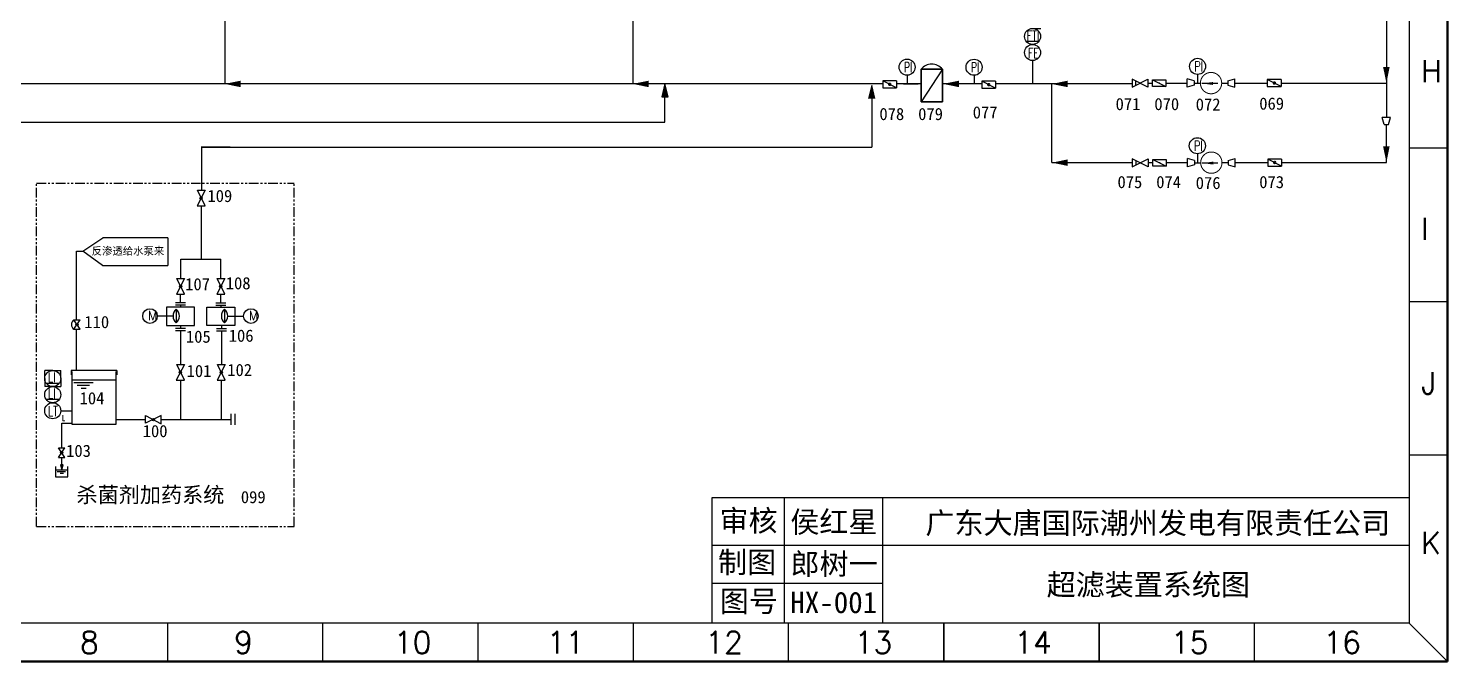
# Model space of a CAD drawing. Header units: millimetres. Extents: x 177 to 598, y 97 to 389.
# Drawn here: x 364.7 to 598, y 96.6 to 200.6 of the extents above; entities that cross this region are included whole.
import ezdxf

# ---------------------------------------------------------------- set-up
doc = ezdxf.new("R2010")
doc.units = ezdxf.units.MM
doc.linetypes.add('PHANTOM', pattern=[63.5, 31.75, -6.35, 6.35, -6.35, 6.35, -6.35])
for name, color, linetype in [('修改', 5, 'Continuous'), ('手动蝶阀', 1, 'Continuous'), ('止回阀', 1, 'Continuous'), ('球阀', 1, 'Continuous')]:
    doc.layers.add(name, color=color, linetype=linetype)
doc.styles.add('HZ2', font='geditxt.shx', dxfattribs={"width": 0.75, "height": 1, "bigfont": 'hztxt.shx'})
doc.styles.get("Standard").update_dxf_attribs({"font": 'txt.shx', "height": 1})
doc.styles.add('样式 1', font='simfang_0.ttf', dxfattribs={"height": 2})

msp = doc.modelspace()

# ---------------------------------------------------------------- hatches: boundary and pattern name
at = {"layer": '球阀'}
h = msp.add_hatch(color=0, dxfattribs=at)
h.paths.add_polyline_path([(393.13, 172.73), (393.02, 172.89, 0.250765), (392.94, 172.73, 0.250765), (393.02, 172.57)])
h.paths.add_polyline_path([(393.32, 172.73, 0.250765), (393.24, 172.89), (393.13, 172.73), (393.24, 172.57, 0.250765)])
h.paths.add_polyline_path([(393.24, 172.57), (393.13, 172.73), (393.02, 172.57, 0.302776)])
h.paths.add_polyline_path([(393.24, 172.89, 0.302776), (393.02, 172.89), (393.13, 172.73)])
h = msp.add_hatch(color=0, dxfattribs=at)
h.paths.add_polyline_path([(389.74, 158.22), (389.64, 158.38, 0.250765), (389.55, 158.22, 0.250765), (389.64, 158.06)])
h.paths.add_polyline_path([(389.93, 158.22, 0.250765), (389.85, 158.38), (389.74, 158.22), (389.85, 158.06, 0.250765)])
h.paths.add_polyline_path([(389.85, 158.06), (389.74, 158.22), (389.64, 158.06, 0.302776)])
h.paths.add_polyline_path([(389.85, 158.38, 0.302776), (389.64, 158.38), (389.74, 158.22)])
h = msp.add_hatch(color=0, dxfattribs=at)
h.paths.add_polyline_path([(396.36, 158.22), (396.25, 158.38, 0.250765), (396.17, 158.22, 0.250765), (396.25, 158.06)])
h.paths.add_polyline_path([(396.55, 158.22, 0.250765), (396.46, 158.38), (396.36, 158.22), (396.46, 158.06, 0.250765)])
h.paths.add_polyline_path([(396.46, 158.06), (396.36, 158.22), (396.25, 158.06, 0.302776)])
h.paths.add_polyline_path([(396.46, 158.38, 0.302776), (396.25, 158.38), (396.36, 158.22)])
h = msp.add_hatch(color=0, dxfattribs=at)
h.paths.add_polyline_path([(372.71, 151.94), (372.6, 152.1, 0.250765), (372.52, 151.94, 0.250765), (372.6, 151.78)])
h.paths.add_polyline_path([(372.9, 151.94, 0.250765), (372.81, 152.1), (372.71, 151.94), (372.81, 151.78, 0.250765)])
h.paths.add_polyline_path([(372.81, 151.78), (372.71, 151.94), (372.6, 151.78, 0.302776)])
h.paths.add_polyline_path([(372.81, 152.1, 0.302776), (372.6, 152.1), (372.71, 151.94)])
h = msp.add_hatch(color=0, dxfattribs=at)
h.paths.add_polyline_path([(389.71, 144.11), (389.6, 144.27, 0.250765), (389.51, 144.11, 0.250765), (389.6, 143.96)])
h.paths.add_polyline_path([(389.9, 144.11, 0.250765), (389.81, 144.27), (389.71, 144.11), (389.81, 143.96, 0.250765)])
h.paths.add_polyline_path([(389.81, 143.96), (389.71, 144.11), (389.6, 143.96, 0.302776)])
h.paths.add_polyline_path([(389.81, 144.27, 0.302776), (389.6, 144.27), (389.71, 144.11)])
h = msp.add_hatch(color=0, dxfattribs=at)
h.paths.add_polyline_path([(396.43, 144.1), (396.32, 144.26, 0.250765), (396.24, 144.1, 0.250765), (396.32, 143.94)])
h.paths.add_polyline_path([(396.62, 144.1, 0.250765), (396.53, 144.26), (396.43, 144.1), (396.53, 143.94, 0.250765)])
h.paths.add_polyline_path([(396.53, 143.94), (396.43, 144.1), (396.32, 143.94, 0.302776)])
h.paths.add_polyline_path([(396.53, 144.26, 0.302776), (396.32, 144.26), (396.43, 144.1)])
h = msp.add_hatch(color=0, dxfattribs=at)
h.paths.add_polyline_path([(385.27, 136.34), (385.16, 136.5, 0.250765), (385.08, 136.34, 0.250765), (385.16, 136.18)])
h.paths.add_polyline_path([(385.46, 136.34, 0.250765), (385.38, 136.5), (385.27, 136.34), (385.38, 136.18, 0.250765)])
h.paths.add_polyline_path([(385.38, 136.18), (385.27, 136.34), (385.16, 136.18, 0.302776)])
h.paths.add_polyline_path([(385.38, 136.5, 0.302776), (385.16, 136.5), (385.27, 136.34)])
h = msp.add_hatch(color=0, dxfattribs=at)
h.paths.add_polyline_path([(370.21, 130.92), (370.11, 131.08, 0.250765), (370.02, 130.92, 0.250765), (370.11, 130.76)])
h.paths.add_polyline_path([(370.41, 130.92, 0.250765), (370.32, 131.08), (370.21, 130.92), (370.32, 130.76, 0.250765)])
h.paths.add_polyline_path([(370.32, 130.76), (370.21, 130.92), (370.11, 130.76, 0.302776)])
h.paths.add_polyline_path([(370.32, 131.08, 0.302776), (370.11, 131.08), (370.21, 130.92)])

# ---------------------------------------------------------------- linework, layer by layer
at = {"color": 0, "lineweight": 50}
for p, q in [((597.99, 388.94), (597.99, 96.62)), ((597.99, 96.62), (177.15, 96.62))]:
    msp.add_line(p, q, dxfattribs=at)
at = {"color": 0, "lineweight": 30}
for p, q in [((591.69, 382.64), (591.69, 102.92)), ((477.12, 123.55), (591.69, 123.55)), ((477.12, 102.92), (477.12, 123.55)), ((591.69, 102.92), (183.45, 102.92))]:
    msp.add_line(p, q, dxfattribs=at)
at = {"color": 4}
for p, q in [((587.93, 249.56), (587.93, 185.92)), ((464.07, 212.71), (464.07, 191.45)), ((397, 205.62), (397, 191.45)), ((505.14, 191.45), (327.56, 191.45)), ((511.37, 191.45), (507.43, 191.45)), ((508.54, 191.45), (510.97, 191.45)), ((521.36, 191.45), (515.07, 191.45)), ((546.12, 191.45), (523.69, 191.45)), ((532.93, 178.52), (532.93, 191.44)), ((548.73, 191.58), (549.5, 191.58)), ((551.68, 191.58), (555.21, 191.58)), ((556.35, 191.58), (557.36, 191.58)), ((560.86, 191.58), (561.87, 191.58)), ((563, 191.58), (568.36, 191.58)), ((570.65, 191.58), (587.93, 191.58)), ((587.93, 178.55), (587.93, 184.78)), ((532.93, 178.52), (546.17, 178.52)), ((548.78, 178.52), (549.56, 178.52)), ((551.73, 178.52), (555.26, 178.52)), ((556.4, 178.51), (557.41, 178.51)), ((560.91, 178.52), (561.92, 178.52)), ((563.05, 178.55), (568.42, 178.55)), ((570.7, 178.55), (587.93, 178.55))]:
    msp.add_line(p, q, dxfattribs=at)
at = {"color": 0}
for p, q in [((528.68, 198.49), (530.86, 198.49)), ((529.84, 200.56), (531.15, 200.56)), ((511.44, 193.87), (514.95, 193.87)), ((514.95, 193.87), (511.44, 193.87)), ((514.95, 193.87), (511.44, 188.49)), ((511.44, 191.21), (511.44, 193.87)), ((511.44, 193.87), (511.44, 191.21)), ((511.44, 188.49), (511.44, 193.87)), ((511.44, 193.87), (511.44, 188.49)), ((514.95, 193.87), (514.95, 188.49)), ((514.95, 188.49), (514.95, 193.87)), ((529.77, 195.28), (529.77, 191.45)), ((509.15, 192.88), (509.15, 191.45)), ((520.16, 192.86), (520.16, 191.43)), ((555.21, 190.89), (555.21, 192.28)), ((556.35, 191.95), (556.35, 191.26)), ((556.89, 193.02), (556.89, 191.58)), ((560.2, 191.52), (557.62, 191.52)), ((561.87, 191.95), (561.87, 191.26)), ((563, 190.89), (563, 192.28)), ((514.95, 188.49), (514.95, 190.67)), ((514.95, 190.12), (514.95, 188.49)), ((514.95, 188.49), (511.44, 188.49)), ((511.44, 188.49), (514.95, 188.49)), ((588.63, 185.92), (587.24, 185.92)), ((587.57, 184.78), (588.27, 184.78)), ((556.86, 179.98), (556.86, 178.55)), ((597.99, 180.9), (591.69, 180.9)), ((555.26, 177.82), (555.26, 179.21)), ((556.4, 178.89), (556.4, 178.19)), ((560.25, 178.45), (557.67, 178.45)), ((561.92, 178.89), (561.92, 178.19)), ((563.05, 177.82), (563.05, 179.21)), ((373.7, 164), (376.96, 166.17)), ((387.66, 166.17), (376.96, 166.17)), ((376.93, 161.65), (373.7, 164)), ((376.93, 161.65), (387.65, 161.65)), ((392.06, 154.79), (387.42, 154.79)), ((387.42, 154.79), (387.42, 151.78)), ((390.56, 155.52), (388.92, 155.52)), ((390.56, 155.14), (388.92, 155.14)), ((389.04, 154.47), (389.04, 152.21)), ((392.06, 151.78), (392.06, 154.79)), ((394.04, 154.79), (398.68, 154.79)), ((394.04, 151.78), (394.04, 154.79)), ((395.54, 155.52), (397.17, 155.52)), ((395.54, 155.14), (397.17, 155.14)), ((396.97, 154.47), (396.97, 152.21)), ((398.68, 154.79), (398.68, 151.78)), ((597.99, 155.7), (591.69, 155.7)), ((388.51, 153.34), (385.92, 153.34)), ((387.42, 151.78), (392.06, 151.78)), ((398.68, 151.78), (394.04, 151.78)), ((397.49, 153.34), (400.11, 153.34)), ((390.56, 151.28), (388.92, 151.28)), ((390.56, 150.9), (388.92, 150.9)), ((395.65, 151.28), (397.28, 151.28)), ((395.65, 150.9), (397.28, 150.9)), ((368.73, 144.39), (367.42, 144.39)), ((367.42, 143.07), (367.42, 144.39)), ((367.42, 143.07), (367.42, 141.75)), ((367.64, 142.33), (369.82, 142.33)), ((368.73, 144.39), (370.05, 144.39)), ((370.05, 143.07), (370.05, 144.39)), ((370.05, 143.07), (370.05, 141.75)), ((368.73, 141.75), (367.42, 141.75)), ((368.73, 141.75), (370.05, 141.75)), ((367.64, 139.69), (369.82, 139.69)), ((370.05, 137.8), (371.94, 137.8)), ((370.21, 135.78), (371.94, 135.78)), ((370.21, 131.69), (370.21, 135.78)), ((398.08, 135.47), (398.08, 137.28)), ((398.72, 135.47), (398.72, 137.28)), ((369.21, 128.65), (369.21, 126.97)), ((370.43, 128.94), (370, 128.94)), ((370, 128.94), (370.21, 128.09)), ((370.21, 128.09), (370.21, 130.14)), ((370.21, 128.09), (370.43, 128.94)), ((371.22, 126.97), (371.22, 128.65)), ((597.99, 130.5), (591.69, 130.5)), ((369.21, 128.09), (371.22, 128.09)), ((369.21, 126.97), (371.22, 126.97)), ((369.49, 127.81), (370.83, 127.81)), ((369.96, 127.53), (370.52, 127.53)), ((489, 102.92), (489, 123.55)), ((505.15, 102.92), (505.15, 123.55)), ((477.12, 115.74), (591.69, 115.74)), ((493.54, 115.74), (591.5, 115.74)), ((477.12, 109.47), (505.13, 109.47)), ((387.57, 102.92), (387.57, 96.62)), ((413.09, 102.92), (413.09, 96.62)), ((438.6, 102.92), (438.6, 96.62)), ((464.12, 102.92), (464.12, 96.62)), ((489.63, 102.92), (489.63, 96.62)), ((489.63, 102.92), (489.63, 96.62)), ((515.15, 102.92), (515.15, 96.62)), ((515.19, 102.92), (515.19, 96.62)), ((540.66, 102.92), (540.66, 96.62)), ((540.7, 102.92), (540.7, 96.62)), ((566.18, 102.92), (566.18, 96.62)), ((566.22, 102.92), (566.22, 96.62)), ((591.69, 102.92), (597.99, 96.62))]:
    msp.add_line(p, q, dxfattribs=at)
at = {"color": 1}
for p, q in [((469.36, 191.45), (468.83, 189.32)), ((469.89, 189.32), (469.36, 191.45)), ((468.83, 189.32), (469.89, 189.32))]:
    msp.add_line(p, q, dxfattribs=at)
at = {"color": 0, "linetype": 'Continuous'}
for p, q in [((556.35, 191.95), (555.21, 192.28)), ((561.87, 191.95), (563, 192.28)), ((556.35, 191.26), (555.21, 190.89)), ((561.87, 191.26), (563, 190.89)), ((587.57, 184.78), (587.24, 185.92)), ((588.27, 184.78), (588.63, 185.92)), ((556.4, 178.89), (555.26, 179.21)), ((556.4, 178.19), (555.26, 177.82)), ((561.92, 178.89), (563.05, 179.21)), ((561.92, 178.19), (563.05, 177.82))]:
    msp.add_line(p, q, dxfattribs=at)
at = {"color": 3}
for p, q in [((503.34, 191.17), (502.8, 189.04)), ((503.87, 189.04), (503.34, 191.17)), ((393.17, 180.98), (393.17, 174.03)), ((393.13, 171.43), (393.13, 162.68)), ((389.78, 162.68), (396.39, 162.68)), ((389.78, 159.52), (389.78, 162.68)), ((396.39, 159.52), (396.39, 162.68)), ((389.74, 155.52), (389.74, 156.92)), ((396.36, 155.52), (396.36, 156.92)), ((389.74, 155.14), (389.74, 154.79)), ((396.36, 155.14), (396.36, 154.79)), ((389.74, 151.78), (389.74, 151.28)), ((396.46, 151.78), (396.46, 151.28)), ((389.74, 150.9), (389.74, 145.41)), ((396.46, 150.9), (396.46, 145.41)), ((389.71, 142.82), (389.71, 136.38)), ((396.43, 142.8), (396.43, 136.38)), ((379.09, 136.38), (383.97, 136.38)), ((386.57, 136.38), (398.08, 136.38))]:
    msp.add_line(p, q, dxfattribs=at)
at = {"color": 251, "linetype": 'PHANTOM', "ltscale": 0.05}
for p, q in [((366.06, 175.14), (408.41, 175.14)), ((366.06, 118.81), (366.06, 175.14)), ((408.41, 118.81), (408.41, 175.14)), ((366.06, 118.81), (408.41, 118.81))]:
    msp.add_line(p, q, dxfattribs=at)
msp.add_line((387.65, 166.16), (387.65, 161.65))
at = {"color": 142}
for p, q in [((372.64, 164.01), (373.69, 164.01)), ((372.64, 152.76), (372.64, 164.01)), ((372.64, 144.56), (372.64, 151.17))]:
    msp.add_line(p, q, dxfattribs=at)
at = {"color": 251}
for p, q in [((379.27, 144.42), (371.76, 144.42)), ((371.76, 144.42), (371.76, 143.71)), ((371.94, 135.52), (371.94, 144.24)), ((379.09, 142.84), (371.94, 142.84)), ((375.4, 142.4), (372.22, 142.4)), ((374.01, 142.4), (372.22, 142.4)), ((379.09, 144.24), (379.09, 135.52)), ((379.09, 144.24), (379.09, 135.52)), ((379.27, 144.42), (379.27, 143.71)), ((374.79, 141.93), (372.76, 141.93)), ((374.25, 141.47), (373.39, 141.47)), ((379.09, 135.52), (371.94, 135.52))]:
    msp.add_line(p, q, dxfattribs=at)
at = {"color": 0, "const_width": 0.167}
for points in [[(560.86, 191.58, -1), (557.36, 191.58, -1)], [(560.91, 178.52, -1), (557.41, 178.52, -1)]]:
    msp.add_lwpolyline(points, format="xyb", close=True, dxfattribs=at)
at = {"color": 0}
for points in [[(557.62, 191.52, 0, 0.476, 0), (559.42, 191.52, 0.476, 0.476, 0)], [(557.67, 178.45, 0, 0.476, 0), (559.47, 178.45, 0.476, 0.476, 0)]]:
    msp.add_lwpolyline(points, format="xyseb", dxfattribs=at)
for centre, radius in [((529.77, 199.24), 1.32), ((529.77, 196.6), 1.32), ((509.15, 194.2), 1.32), ((520.16, 194.18), 1.32), ((556.89, 194.33), 1.32), ((556.86, 181.3), 1.32), ((384.72, 153.34), 1.2), ((401.31, 153.34), 1.2), ((368.73, 143.07), 1.32), ((368.73, 140.43), 1.32), ((368.73, 137.8), 1.32)]:
    msp.add_circle(centre, radius, dxfattribs=at)
for centre, radius, start, end in [((513.2, 192.47), 2.24, 38.3596, 141.6404), ((372.77, 151.94), 0.966, 126.8708, 233.1292)]:
    msp.add_arc(centre, radius, start, end)
for centre, start, end in [((390.01, 153.34), 130.5289, 229.4711), ((388.07, 153.34), 310.5289, 49.4711), ((397.94, 153.34), 130.5289, 229.4711), ((396, 153.34), 310.5289, 49.4711)]:
    msp.add_arc(centre, 1.49, start, end, dxfattribs=at)
at = {"color": 4}
for points in [[(587.39, 194.22), (587.93, 191.58), (588.46, 194.22)], [(399.63, 191.98), (397, 191.45), (399.63, 190.91)], [(466.7, 191.98), (464.07, 191.45), (466.7, 190.91)], [(517.71, 191.98), (515.07, 191.45), (517.71, 190.91)], [(535.56, 191.98), (532.93, 191.44), (535.56, 190.91)], [(587.39, 181.18), (587.93, 178.55), (588.46, 181.18)], [(535.56, 179.05), (532.93, 178.52), (535.56, 177.99)]]:
    msp.add_solid(points, dxfattribs=at)
at = {"color": 1}
msp.add_solid([(469.89, 189.32), (469.36, 191.45), (468.83, 189.32)], dxfattribs=at)
at = {"color": 3}
msp.add_solid([(503.87, 189.04), (503.34, 191.17), (502.8, 189.04)], dxfattribs=at)
at = {"color": 0}
msp.add_solid([(370, 128.94), (370.21, 128.09), (370.43, 128.94)], dxfattribs=at)
at = {"layer": '修改', "color": 1}
for p, q in [((469.36, 185.16), (469.36, 191.45)), ((349.92, 185.16), (469.36, 185.16))]:
    msp.add_line(p, q, dxfattribs=at)
at = {"layer": '修改', "color": 3}
for p, q in [((503.34, 189.04), (503.34, 181.05)), ((393.12, 181.05), (474.96, 181.05)), ((474.96, 181.05), (503.34, 181.05))]:
    msp.add_line(p, q, dxfattribs=at)
at = {"layer": '修改', "color": 0}
msp.add_line((397.91, 181.05), (393.12, 181.05), dxfattribs=at)
at = {"layer": '手动蝶阀', "color": 0}
for p, q in [((507.43, 191.97), (505.14, 191.97)), ((507.43, 190.82), (505.14, 191.97)), ((505.14, 191.97), (505.14, 190.82)), ((507.43, 191.97), (507.43, 190.82)), ((507.43, 191.97), (507.43, 190.82)), ((523.7, 190.76), (521.42, 191.9)), ((523.7, 191.9), (521.42, 191.9)), ((521.42, 191.9), (521.42, 190.76)), ((523.7, 191.9), (523.7, 190.76)), ((523.7, 191.9), (523.7, 190.76)), ((549.5, 192.13), (551.68, 192.13)), ((549.5, 192.13), (551.68, 191.04)), ((549.5, 191.04), (549.5, 192.13)), ((551.68, 192.13), (551.68, 191.04)), ((570.65, 192.15), (568.36, 192.15)), ((570.65, 191.01), (568.36, 192.15)), ((568.36, 192.15), (568.36, 191.01)), ((570.65, 192.15), (570.65, 191.01)), ((570.65, 192.15), (570.65, 191.01)), ((505.14, 190.82), (507.43, 190.82)), ((521.42, 190.76), (523.7, 190.76)), ((551.68, 191.04), (549.5, 191.04)), ((568.36, 191.01), (570.65, 191.01)), ((549.56, 177.97), (549.56, 179.06)), ((549.56, 179.06), (551.73, 177.97)), ((549.56, 179.06), (551.73, 179.06)), ((551.73, 177.97), (549.56, 177.97)), ((551.73, 179.06), (551.73, 177.97)), ((568.42, 179.12), (568.42, 177.97)), ((570.7, 177.97), (568.42, 179.12)), ((570.7, 179.12), (568.42, 179.12)), ((568.42, 177.97), (570.7, 177.97)), ((570.7, 179.12), (570.7, 177.97)), ((570.7, 179.12), (570.7, 177.97))]:
    msp.add_line(p, q, dxfattribs=at)
for points, const_width in [([(506.39, 191.39, -1), (506.21, 191.39, -1)], 0.397), ([(522.66, 191.33, -1), (522.49, 191.33, -1)], 0.397), ([(550.66, 191.58, -1), (550.53, 191.58, -1)], 0.136), ([(569.61, 191.58, -1), (569.44, 191.58, -1)], 0.397), ([(550.71, 178.52, -1), (550.58, 178.52, -1)], 0.136), ([(569.66, 178.55, -1), (569.49, 178.55, -1)], 0.397)]:
    msp.add_lwpolyline(points, format="xyb", close=True, dxfattribs=dict(at, const_width=const_width))
at = {"layer": '止回阀', "color": 0}
for p, q in [((548.73, 190.93), (546.12, 192.24)), ((546.12, 190.93), (548.73, 192.24)), ((546.12, 192.24), (546.12, 190.93)), ((546.7, 191.95), (546.7, 191.22)), ((548.73, 192.24), (548.73, 190.93)), ((548.73, 192.24), (548.73, 190.93)), ((546.17, 177.86), (548.78, 179.17)), ((548.78, 177.86), (546.17, 179.17)), ((546.17, 179.17), (546.17, 177.86)), ((546.75, 178.88), (546.75, 178.16)), ((548.78, 179.17), (548.78, 177.86)), ((548.78, 179.17), (548.78, 177.86))]:
    msp.add_line(p, q, dxfattribs=at)
at = {"layer": '球阀', "color": 0}
for p, q in [((393.8, 174.03), (392.46, 171.43)), ((392.53, 174.03), (393.8, 174.03)), ((393.8, 171.43), (392.53, 174.03)), ((392.46, 171.43), (393.8, 171.43)), ((390.41, 159.52), (389.07, 156.92)), ((390.41, 156.92), (389.14, 159.52)), ((389.14, 159.52), (390.41, 159.52)), ((397.03, 159.52), (395.69, 156.92)), ((395.76, 159.52), (397.03, 159.52)), ((397.03, 156.92), (395.76, 159.52)), ((389.07, 156.92), (390.41, 156.92)), ((395.69, 156.92), (397.03, 156.92)), ((372.19, 152.71), (373.22, 152.71)), ((373.22, 151.17), (372.19, 152.71)), ((372.19, 151.17), (373.22, 152.71)), ((372.19, 151.17), (373.22, 151.17)), ((390.38, 145.41), (389.03, 142.82)), ((390.38, 142.82), (389.11, 145.41)), ((389.11, 145.41), (390.38, 145.41)), ((397.1, 145.4), (395.76, 142.8)), ((395.83, 145.4), (397.1, 145.4)), ((397.1, 142.8), (395.83, 145.4)), ((389.03, 142.82), (390.38, 142.82)), ((395.76, 142.8), (397.1, 142.8)), ((386.57, 137.01), (383.97, 135.74)), ((383.97, 137.01), (386.57, 135.67)), ((383.97, 135.74), (383.97, 137.01)), ((386.57, 135.67), (386.57, 137.01)), ((369.7, 130.14), (370.73, 131.69)), ((370.73, 130.14), (369.7, 131.69)), ((369.7, 131.69), (370.73, 131.69)), ((369.7, 130.14), (370.73, 130.14))]:
    msp.add_line(p, q, dxfattribs=at)
for centre in [(393.13, 172.73), (389.74, 158.22), (396.36, 158.22), (372.71, 151.94), (372.71, 151.94), (372.71, 151.94), (389.71, 144.11), (396.43, 144.1), (385.27, 136.34), (370.21, 130.92), (370.21, 130.92), (370.21, 130.92)]:
    msp.add_circle(centre, 0.192, dxfattribs=at)

# ---------------------------------------------------------------- texts
at = {"color": 0, "style": 'HZ2'}
for s, height, width, p in [('FTI', 1.633, 0.7, (528.82, 198.53)), ('FE', 1.633, 0.7, (529.02, 195.7)), ('PI', 1.633, 0.7, (508.62, 193.37)), ('PI', 1.633, 0.7, (519.63, 193.35)), ('PI', 1.633, 0.7, (556.36, 193.51)), ('PI', 1.633, 0.7, (556.33, 180.48)), ('LI', 1.633, 0.7, (367.97, 142.46)), ('LI', 1.633, 0.7, (367.97, 139.83)), ('LT', 1.633, 0.7, (367.97, 136.89)), ('L', 0.925, 0.55, (370.29, 136.16))]:
    msp.add_text(s, height=height, dxfattribs=dict(at, width=width)).set_placement(p)
at = {"color": 0}
for s, height, p in [('H', 3.62, (593.65, 191.74)), ('I', 3.62, (593.65, 165.84)), ('J', 3.62, (593.65, 140.53)), ('K', 3.62, (593.65, 114.28)), ('8', 3.62, (373.2, 97.96)), ('9', 3.62, (398.54, 97.96)), ('10', 3.616, (424.78, 97.96)), ('11', 3.616, (449.92, 97.96)), ('12', 3.616, (475.96, 97.96)), ('13', 3.616, (500.51, 97.96)), ('14', 3.616, (526.75, 97.96)), ('15', 3.616, (552.49, 97.96)), ('16', 3.616, (577.56, 97.96))]:
    msp.add_text(s, height=height, dxfattribs=at).set_placement(p)
at = {"color": 0, "style": 'HZ2'}
for p in [(384.37, 152.64), (400.96, 152.64)]:
    msp.add_text('M', height=1.54, dxfattribs=at).set_placement(p)
at = {"style": '样式 1'}
for s, insert, char_height, width, attachment_point in [('071', (543.42, 189.14), 2, 11.304, 1), ('070', (549.79, 189.14), 2, 11.304, 1), ('072', (556.59, 189.08), 2, 11.304, 1), ('069', (567.03, 189.22), 2, 11.304, 1), ('078', (504.6, 187.51), 2, 11.304, 1), ('079', (510.97, 187.51), 2, 11.304, 1), ('077', (519.94, 187.77), 2, 11.304, 1), ('075', (543.73, 176.34), 2, 11.304, 1), ('074', (550.1, 176.34), 2, 11.304, 1), ('076', (556.59, 176.19), 2, 11.304, 1), ('073', (567.03, 176.34), 2, 11.304, 1), ('109', (394.16, 174.06), 2, 11.304, 1), ('{\\fFangSong_GB2312|b0|i0|c134|p49;\\H2.5x;反渗透给水泵来}', (381.1, 163.95), 0.5, 15.9139, 5), ('107', (390.5, 159.57), 2, 11.304, 1), ('108', (397.17, 159.73), 2, 11.304, 1), ('110', (373.93, 153.36), 2, 11.304, 1), ('105', (390.62, 150.96), 2, 11.304, 1), ('106', (397.66, 151.12), 2, 11.304, 1), ('101', (390.74, 145.33), 2, 11.304, 1), ('102', (397.42, 145.49), 2, 11.304, 1), ('104', (373.15, 140.85), 2, 11.304, 1), ('100', (383.52, 135.46), 2, 11.304, 1), ('103', (370.93, 132.22), 2, 11.304, 1), ('099', (399.65, 124.62), 2, 11.304, 1)]:
    msp.add_mtext(s, dxfattribs=dict(at, insert=insert, char_height=char_height, width=width, attachment_point=attachment_point))
at = {"insert": (372.64, 125.27), "char_height": 2.5452, "attachment_point": 1, "style": '样式 1'}
msp.add_mtext_dynamic_manual_height_columns('{\\fFangSong_GB2312|b0|i0|c134|p49;杀菌剂加药系统}', width=26.549, gutter_width=5, heights=[0], dxfattribs=at)
at = {"color": 0, "char_height": 3.5, "width": 115.1998, "attachment_point": 5, "style": '样式 1'}
for s, insert in [('{\\fFangSong_GB2312|b0|i0|c134|p49;审核}', (483.09, 119.56)), ('{\\fFangSong_GB2312|b0|i0|c134|p49;侯红星}', (497.12, 119.35)), ('{\\fFangSong_GB2312|b0|i0|c134|p49;广东大唐国际潮州发电有限责任公司}', (550.36, 119.15)), ('{\\fFangSong_GB2312|b0|i0|c134|p49;制图}', (482.86, 112.73)), ('{\\fFangSong_GB2312|b0|i0|c134|p49;郎树一}', (497.16, 112.46)), ('{\\fFangSong_GB2312|b0|i0|c134|p49;超滤装置系统图}', (548.8, 109.05)), ('{\\fFangSong_GB2312|b0|i0|c134|p49;图号}', (483.15, 106.34)), ('{\\fFangSong_GB2312|b0|i0|c134|p49;HX-001}', (497.1, 106.3))]:
    msp.add_mtext(s, dxfattribs=dict(at, insert=insert))

doc.saveas('drawing.dxf')
